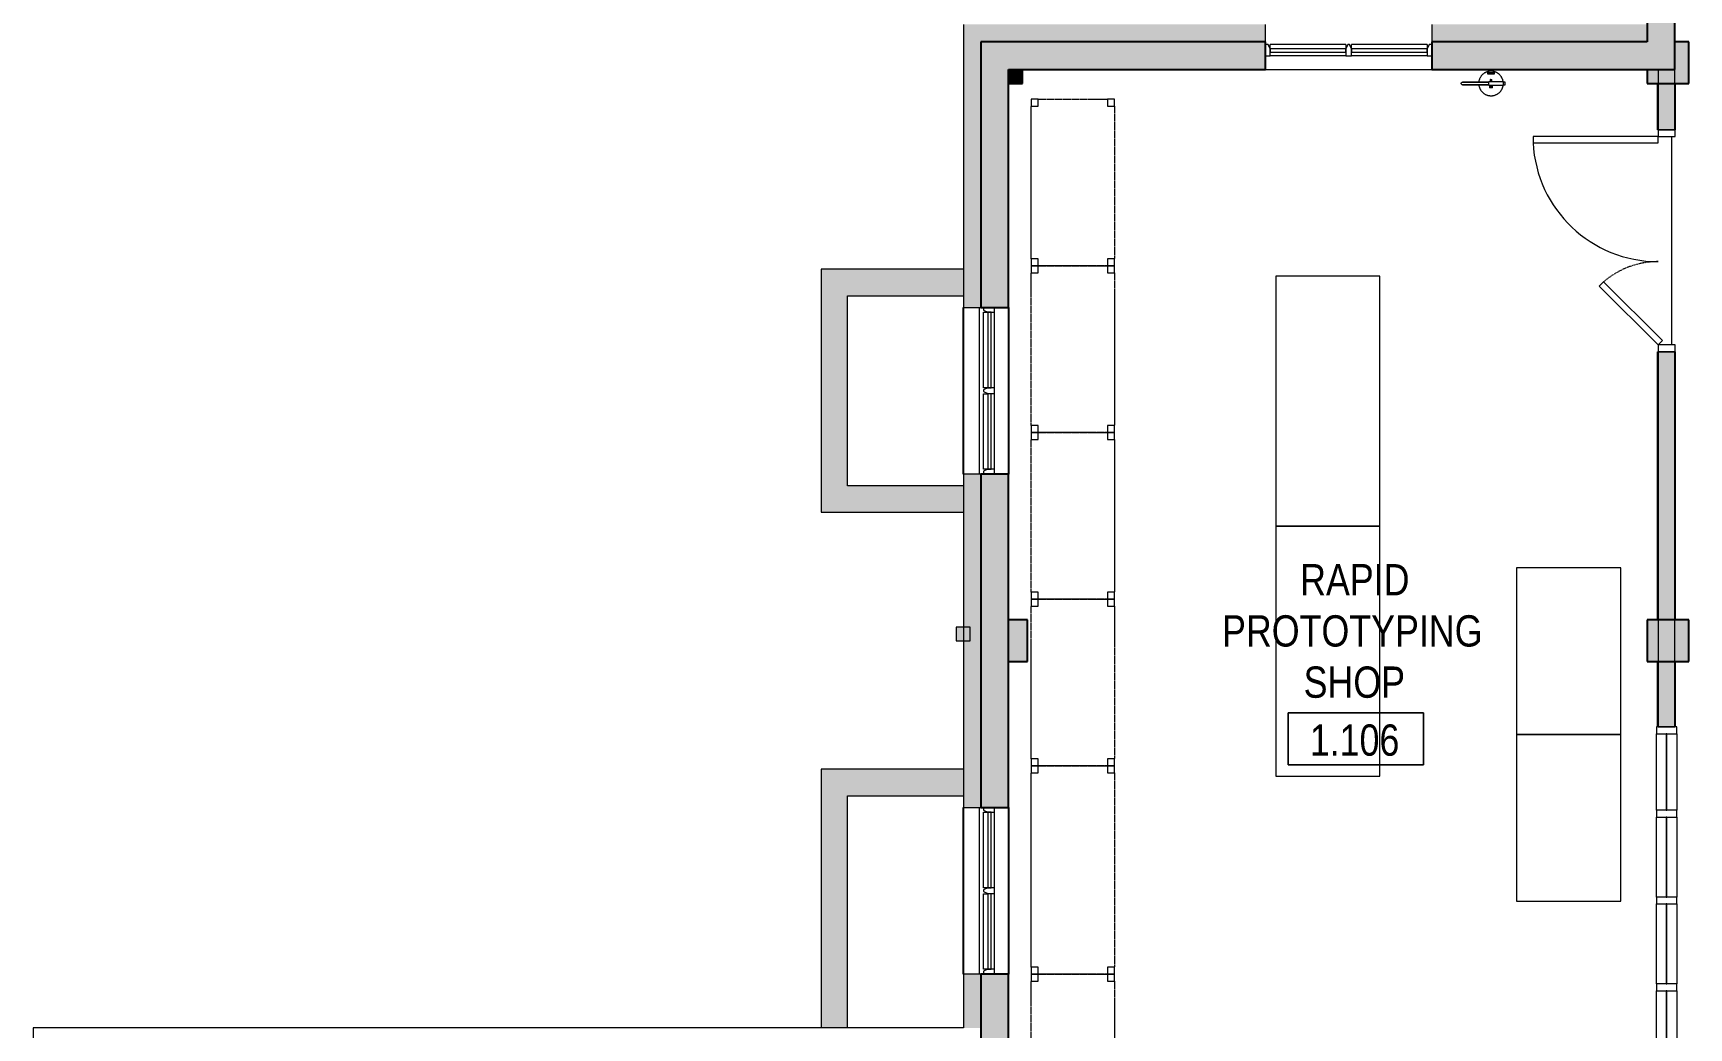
# Model space of a CAD drawing. Header units: inches. Extents: x -3640 to -1418, y -3630 to 137.
# Drawn here: x -3610.4 to -3133.4, y -1700.6 to -1414.1 of the extents above; entities that cross this region are included whole.
import ezdxf

# ---------------------------------------------------------------- set-up
doc = ezdxf.new("R2010")
doc.units = ezdxf.units.IN
doc.header["$MEASUREMENT"] = 0
doc.linetypes.add('Dash', pattern=[0.25, 0.125, -0.125])
doc.linetypes.add('Hidden Equipment- BSALS', pattern=[0.0625, 0.03125, -0.03125])
for name, color, linetype, lineweight in [('A-AREA-IDEN', 2, 'Continuous', 9), ('A-DETL-GENF-HDLN', 1, 'Dash', 9), ('A-DETL-MEDM', 33, 'Continuous', 20), ('A-DOOR', 31, 'Continuous', 13), ('A-DOOR-FRAM', 31, 'Continuous', 13), ('A-FLOR', 192, 'Continuous', 13), ('A-GENM', 13, 'Continuous', 9), ('A-GLAZ-CURT', 52, 'Continuous', 13), ('A-GLAZ-CWMG', 51, 'Continuous', 13), ('A-WALL', 113, 'Continuous', 13), ('A-WALL-PATT', 111, 'Continuous', 13), ('I-WALL', 2, 'Continuous', 13), ('L-SITE-WALL', 31, 'Continuous', 13), ('Q-SPCQ', 91, 'Continuous', 13), ('S-COLS', 52, 'Continuous', 13)]:
    doc.layers.add(name, color=color, linetype=linetype, lineweight=lineweight)
doc.styles.add('Arial Narrow', font='ARIALN.TTF', dxfattribs={"height": 9})

# ---------------------------------------------------------------- blocks, each defined once
blk = doc.blocks.new('15830016-STRUCT_MARTINEZ-MOORE_CENTRAL_v2018_rvt-1-DIMENSION PLAN - LEVEL 1 _567_ - 2__ - CAD')
at = {"layer": 'A-WALL-PATT', "lineweight": 20}
h = blk.add_hatch(color=10, dxfattribs=at)
h.paths.add_polyline_path([(-3145.4, -1416.64), (-3137.4, -1416.64), (-3137.4, -1372.64), (-3145.4, -1372.64)], flags=0)
h.paths.add_polyline_path([(-3137.4, -1324.64), (-3137.4, -1264.64), (-3145.4, -1264.64), (-3145.4, -1324.64), (-3140.26, -1324.64)], flags=0)
h.paths.add_polyline_path([(-3145.4, -1216.64), (-3137.4, -1216.64), (-3137.4, -1156.64), (-3145.4, -1156.64), (-3145.4, -1192.64)], flags=0)
h.paths.add_polyline_path([(-3137.4, -1108.64), (-3137.4, -948.64), (-3145.4, -948.64), (-3145.4, -1108.64), (-3140.26, -1108.64)], flags=0)
h = blk.add_hatch(color=10, dxfattribs=at)
h.paths.add_polyline_path([(-3329.4, -2358.64), (-3329.4, -2290.14), (-3337.4, -2290.14), (-3337.4, -2358.64)], flags=0)
h.paths.add_polyline_path([(-3337.4, -2242.14), (-3329.4, -2242.14), (-3329.4, -2146.14), (-3337.4, -2146.14)], flags=0)
h.paths.add_polyline_path([(-3337.4, -2098.14), (-3329.4, -2098.14), (-3329.4, -1923.64), (-3337.4, -1923.64), (-3337.4, -2069.97)], flags=0)
h.paths.add_polyline_path([(-3337.4, -1859.64), (-3329.4, -1859.64), (-3329.4, -1685.14), (-3337.4, -1685.14), (-3337.4, -1746.26)], flags=0)
h.paths.add_polyline_path([(-3337.4, -1637.14), (-3329.4, -1637.14), (-3329.4, -1541.14), (-3337.4, -1541.14), (-3337.4, -1616.78)], flags=0)
h.paths.add_polyline_path([(-3337.4, -1493.14), (-3329.4, -1493.14), (-3329.4, -1416.64), (-3337.4, -1416.64), (-3337.4, -1487.29)], flags=0)
h = blk.add_hatch(color=10, dxfattribs=at)
h.paths.add_polyline_path([(-3255.4, -1424.64), (-3255.4, -1416.64), (-3329.4, -1416.64), (-3329.4, -1424.64), (-3293.03, -1424.64)], flags=0)
h.paths.add_polyline_path([(-3140.26, -1424.64), (-3137.4, -1424.64), (-3137.4, -1416.64), (-3207.4, -1416.64), (-3207.4, -1424.64), (-3145.4, -1424.64)], flags=0)
at = {"layer": 'S-COLS', "lineweight": 5}
for points in [[(-3145.4, -1428.64), (-3133.4, -1428.64), (-3133.4, -1416.64), (-3137.4, -1416.64), (-3137.4, -1424.64), (-3145.4, -1424.64)], [(-3329.4, -1428.64), (-3325.4, -1428.64), (-3325.4, -1424.64), (-3329.4, -1424.64)], [(-3329.4, -1595.14), (-3323.9, -1595.14), (-3323.9, -1583.14), (-3329.4, -1583.14)], [(-3133.4, -1595.14), (-3133.4, -1583.14), (-3145.4, -1583.14), (-3145.4, -1595.14), (-3140.26, -1595.14)]]:
    blk.add_hatch(color=50, dxfattribs=at).paths.add_polyline_path(points, flags=0)
at = {"layer": 'A-WALL', "color": 253, "lineweight": 25}
for p, q in [((-3342.4, -1541.14), (-3342.4, -1493.14)), ((-3329.4, -1493.14), (-3329.4, -1541.14)), ((-3342.4, -1685.14), (-3342.4, -1637.14)), ((-3329.4, -1637.14), (-3329.4, -1685.14))]:
    blk.add_line(p, q, dxfattribs=at)
at = {"layer": 'L-SITE-WALL', "color": 253, "lineweight": 25}
for p, q in [((-3145.4, -1372.64), (-3145.4, -1416.64)), ((-3137.4, -1416.64), (-3137.4, -1372.64)), ((-3329.4, -1416.64), (-3337.4, -1416.64)), ((-3337.4, -1416.64), (-3337.4, -1493.14)), ((-3255.4, -1416.64), (-3329.4, -1416.64)), ((-3255.4, -1424.64), (-3255.4, -1416.64)), ((-3145.4, -1416.64), (-3207.4, -1416.64)), ((-3207.4, -1416.64), (-3207.4, -1424.64)), ((-3137.4, -1424.64), (-3137.4, -1416.64)), ((-3329.4, -1428.64), (-3329.4, -1424.64)), ((-3329.4, -1424.64), (-3325.4, -1424.64)), ((-3325.4, -1424.64), (-3255.4, -1424.64)), ((-3207.4, -1424.64), (-3145.4, -1424.64)), ((-3145.4, -1424.64), (-3137.4, -1424.64)), ((-3329.4, -1493.14), (-3329.4, -1428.64)), ((-3337.4, -1493.14), (-3329.4, -1493.14)), ((-3329.4, -1541.14), (-3337.4, -1541.14)), ((-3337.4, -1541.14), (-3337.4, -1637.14)), ((-3329.4, -1583.14), (-3329.4, -1541.14)), ((-3329.4, -1595.14), (-3329.4, -1583.14)), ((-3329.4, -1637.14), (-3329.4, -1595.14)), ((-3337.4, -1637.14), (-3329.4, -1637.14)), ((-3329.4, -1685.14), (-3337.4, -1685.14)), ((-3337.4, -1685.14), (-3337.4, -1859.64)), ((-3329.4, -1749.64), (-3329.4, -1685.14))]:
    blk.add_line(p, q, dxfattribs=at)
at = {"layer": 'S-COLS', "color": 253, "lineweight": 25}
for p, q in [((-3133.4, -1416.64), (-3137.4, -1416.64)), ((-3133.4, -1428.64), (-3133.4, -1416.64)), ((-3325.4, -1428.64), (-3325.4, -1424.64)), ((-3145.4, -1424.64), (-3145.4, -1428.64)), ((-3329.4, -1428.64), (-3325.4, -1428.64)), ((-3145.4, -1428.64), (-3133.4, -1428.64)), ((-3323.9, -1583.14), (-3329.4, -1583.14)), ((-3323.9, -1595.14), (-3323.9, -1583.14)), ((-3133.4, -1583.14), (-3145.4, -1583.14)), ((-3145.4, -1583.14), (-3145.4, -1595.14)), ((-3133.4, -1595.14), (-3133.4, -1583.14)), ((-3329.4, -1595.14), (-3323.9, -1595.14)), ((-3145.4, -1595.14), (-3133.4, -1595.14))]:
    blk.add_line(p, q, dxfattribs=at)
at = {"layer": 'S-COLS', "color": 9}
for p, q in [((-3137.4, -1416.64), (-3137.4, -1424.64)), ((-3329.4, -1424.64), (-3329.4, -1428.64)), ((-3325.4, -1424.64), (-3329.4, -1424.64)), ((-3137.4, -1424.64), (-3145.4, -1424.64)), ((-3329.4, -1583.14), (-3329.4, -1595.14))]:
    blk.add_line(p, q, dxfattribs=at)
blk = doc.blocks.new('Basic Wall _ B3-4 7_8_-BSALS - ___-3567729-DIMENSION PLAN - LEVEL 1 _567_ - 2__ - CAD')
at = {"layer": 'I-WALL', "lineweight": 20}
for p, q in [((-3142.4, -1441.95), (-3142.4, -1428.64)), ((-3142.27, -1441.95), (-3142.4, -1441.95)), ((-3142.4, -1505.95), (-3142.27, -1505.95)), ((-3142.4, -1583.14), (-3142.4, -1505.95)), ((-3142.4, -1613.95), (-3142.4, -1595.14)), ((-3142.4, -1752.64), (-3142.4, -1713.95)), ((-3142.27, -1752.52), (-3142.4, -1752.64))]:
    blk.add_line(p, q, dxfattribs=at)
blk = doc.blocks.new('Basic Wall _ B3-4 7_8_-BSALS - ___-3567728-DIMENSION PLAN - LEVEL 1 _567_ - 2__ - CAD')
at = {"layer": 'I-WALL', "lineweight": 20}
for p, q in [((-3137.27, -1441.95), (-3137.27, -1428.64)), ((-3137.27, -1441.95), (-3137.4, -1441.95)), ((-3137.4, -1505.95), (-3137.27, -1505.95)), ((-3137.27, -1583.14), (-3137.27, -1505.95)), ((-3137.27, -1613.95), (-3137.27, -1595.14)), ((-3137.27, -1747.52), (-3137.27, -1713.95)), ((-3137.27, -1747.52), (-3137.4, -1747.64))]:
    blk.add_line(p, q, dxfattribs=at)
blk = doc.blocks.new('Equip- Lab- Mobile Table - 48MT-1921261-DIMENSION PLAN - LEVEL 1 _567_ - 2__ - CAD')
at = {"layer": 'Q-SPCQ', "lineweight": 20}
for p, q in [((24, 30), (-24, 30)), ((-24, 30), (-24, 0)), ((24, 0), (24, 30)), ((-24, 0), (24, 0))]:
    blk.add_line(p, q, dxfattribs=at)
blk = doc.blocks.new('Equip- Lab- Mobile Table - 72MB MT-1915885-DIMENSION PLAN - LEVEL 1 _567_ - 2__ - CAD')
at = {"layer": 'Q-SPCQ', "lineweight": 20}
for p, q in [((36, 30), (-36, 30)), ((-36, 30), (-36, 0)), ((36, 0), (36, 30)), ((-36, 0), (36, 0))]:
    blk.add_line(p, q, dxfattribs=at)
blk = doc.blocks.new('Equip- Lab- Wire Shelving 3618- BSALS - INDUSTRIAL SHELVING 24X60X84H-2208085-DIMENSION PLAN - LEVEL 1 _567_ - 2__ - CAD')
at = {"layer": 'Q-SPCQ', "lineweight": 20}
for p, q in [((-4, 0), (-6, 0)), ((-6, 0), (-6, -2)), ((-4, -2), (-4, 0)), ((-6, -2), (-4, -2)), ((54, 0), (52, 0)), ((52, 0), (52, -2)), ((52, -2), (54, -2)), ((54, -2), (54, 0)), ((-4, -22), (-6, -22)), ((-6, -22), (-6, -24)), ((-4, -24), (-4, -22)), ((54, -22), (52, -22)), ((52, -22), (52, -24)), ((54, -24), (54, -22)), ((-6, -24), (-4, -24)), ((52, -24), (54, -24))]:
    blk.add_line(p, q, dxfattribs=at)
at = {"layer": 'Q-SPCQ', "linetype": 'Hidden Equipment- BSALS', "lineweight": 20}
for p, q in [((-4, 0), (52, 0)), ((-6, -22), (-6, -2)), ((54, -2), (54, -22)), ((52, -24), (-4, -24))]:
    blk.add_line(p, q, dxfattribs=at)
blk = doc.blocks.new('Equip- Lab- Wire Shelving 3618- BSALS - INDUSTRIAL SHELVING 24X48X84H-2208083-DIMENSION PLAN - LEVEL 1 _567_ - 2__ - CAD')
at = {"layer": 'Q-SPCQ', "lineweight": 20}
for p, q in [((-4, 0), (-6, 0)), ((-6, 0), (-6, -2)), ((-4, -2), (-4, 0)), ((-6, -2), (-4, -2)), ((42, 0), (40, 0)), ((40, 0), (40, -2)), ((40, -2), (42, -2)), ((42, -2), (42, 0)), ((-4, -22), (-6, -22)), ((-6, -22), (-6, -24)), ((-4, -24), (-4, -22)), ((42, -22), (40, -22)), ((40, -22), (40, -24)), ((42, -24), (42, -22)), ((-6, -24), (-4, -24)), ((40, -24), (42, -24))]:
    blk.add_line(p, q, dxfattribs=at)
at = {"layer": 'Q-SPCQ', "linetype": 'Hidden Equipment- BSALS', "lineweight": 20}
for p, q in [((-4, 0), (40, 0)), ((-6, -22), (-6, -2)), ((42, -2), (42, -22)), ((40, -24), (-4, -24))]:
    blk.add_line(p, q, dxfattribs=at)
blk = doc.blocks.new('Equip- Lab- Wire Shelving 3618 _double_- BSALS - INDUSTRIAL SHELVING 24X48X84H-2209011-DIMENSION PLAN - LEVEL 1 _567_ - 2__ - CAD')
at = {"layer": 'Q-SPCQ', "lineweight": 20}
for p, q in [((-4, 0), (-6, 0)), ((-6, 0), (-6, -2)), ((-4, -2), (-4, 0)), ((-6, -2), (-4, -2)), ((42, 0), (40, 0)), ((40, 0), (40, -2)), ((40, -2), (42, -2)), ((42, -2), (42, 0)), ((-4, -22), (-6, -22)), ((-6, -22), (-6, -24)), ((-4, -24), (-4, -22)), ((42, -22), (40, -22)), ((40, -22), (40, -24)), ((42, -24), (42, -22)), ((-6, -24), (-4, -24)), ((40, -24), (42, -24))]:
    blk.add_line(p, q, dxfattribs=at)
at = {"layer": 'Q-SPCQ', "linetype": 'Hidden Equipment- BSALS', "lineweight": 20}
for p, q in [((-4, 0), (40, 0)), ((-6, -22), (-6, -2)), ((42, -2), (42, -22)), ((40, -24), (-4, -24))]:
    blk.add_line(p, q, dxfattribs=at)
blk = doc.blocks.new('System Panel - interior glazed panels-1679053-DIMENSION PLAN - LEVEL 1 _567_ - 2__ - CAD')
at = {"layer": 'A-GLAZ-CURT', "lineweight": 20}
for p, q in [((11, 0.125), (-11, 0.125)), ((-11, 0.125), (-11, -0.125)), ((11, -0.125), (11, 0.125)), ((-11, -0.125), (11, -0.125))]:
    blk.add_line(p, q, dxfattribs=at)
blk = doc.blocks.new('Rectangular Mullion - 6 x 6 interior mullion-2744010-DIMENSION PLAN - LEVEL 1 _567_ - 2__ - CAD')
at = {"layer": 'A-GLAZ-CWMG', "lineweight": 9}
for p, q in [((-3142.77, -1711.95), (-3142.77, -1689.95)), ((-3136.9, -1689.95), (-3136.9, -1711.95))]:
    blk.add_line(p, q, dxfattribs=at)
blk = doc.blocks.new('System Panel - Winco Glass-2209545-DIMENSION PLAN - LEVEL 1 _567_ - 2__ - CAD')
at = {"layer": 'A-GLAZ-CURT', "lineweight": 20}
for p, q in [((10.890625, 1), (-10.890625, 1)), ((-10.890625, 1), (-10.890625, 0)), ((-10.890625, 0), (10.890625, 0)), ((10.890625, 0), (10.890625, 1))]:
    blk.add_line(p, q, dxfattribs=at)
blk = doc.blocks.new('Rectangular Mullion - Winco Accent Full_Left-2209547-DIMENSION PLAN - LEVEL 1 _567_ - 2__ - CAD')
at = {"layer": 'A-GLAZ-CWMG', "lineweight": 20}
for p, q in [((-1.38, 0), (-0.79, 1.25)), ((-1.38, -2), (-1.38, 0)), ((-0.79, 1.25), (0, 1.25)), ((0, 1.25), (0, -2)), ((0, -2), (-1.38, -2))]:
    blk.add_line(p, q, dxfattribs=at)
blk = doc.blocks.new('Rectangular Mullion - Winco Accent Full_Right-1907975-DIMENSION PLAN - LEVEL 1 _567_ - 2__ - CAD')
at = {"layer": 'A-GLAZ-CWMG', "lineweight": 9}
for p, q in [((-3336.65, -1638.52), (-3335.4, -1638.52)), ((-3336.65, -1660.3), (-3336.65, -1638.52)), ((-3333.4, -1660.3), (-3333.4, -1638.52)), ((-3335.4, -1660.3), (-3336.65, -1660.3))]:
    blk.add_line(p, q, dxfattribs=at)
blk = doc.blocks.new('Rectangular Mullion - Winco Accent Full-2209543-DIMENSION PLAN - LEVEL 1 _567_ - 2__ - CAD')
at = {"layer": 'A-GLAZ-CWMG', "lineweight": 20}
for p, q in [((-0.84, 0), (-0.26, 1.25)), ((-0.84, -2), (-0.84, 0)), ((-0.26, 1.25), (0.26, 1.25)), ((0.26, 1.25), (0.84, 0)), ((0.84, 0), (0.84, -2)), ((0.84, -2), (-0.84, -2))]:
    blk.add_line(p, q, dxfattribs=at)
blk = doc.blocks.new('Rectangular Mullion - Winco Accent Full_Right-2209549-DIMENSION PLAN - LEVEL 1 _567_ - 2__ - CAD')
at = {"layer": 'A-GLAZ-CWMG', "lineweight": 20}
for p, q in [((-0.79, 1.25), (-1.38, 0)), ((-1.38, 0), (-1.38, -2)), ((0, 1.25), (-0.79, 1.25)), ((0, -2), (0, 1.25)), ((-1.38, -2), (0, -2))]:
    blk.add_line(p, q, dxfattribs=at)
blk = doc.blocks.new('Door-D2_8-Unequal_Pair-BSALS - D2_8-60X84-BSALS-3462280-DIMENSION PLAN - LEVEL 1 _567_ - 2__ - CAD')
at = {"layer": 'A-DETL-GENF-HDLN'}
blk.add_arc((-24, 2.44), 24, 0, 40.8185, dxfattribs=at)
at = {"layer": 'A-DETL-MEDM'}
for p, q in [((-24, 2.44), (-7.03, 19.41)), ((-7.03, 19.41), (-5.79, 18.17)), ((-5.79, 18.17), (-22.76, 1.2)), ((-22.76, 1.2), (-24, 2.44))]:
    blk.add_line(p, q, dxfattribs=at)
at = {"layer": 'A-DOOR', "lineweight": 20}
for p, q in [((34.25, 38.44), (34.25, 2.44)), ((36, 38.44), (34.25, 38.44)), ((36, 2.44), (36, 38.44)), ((34.25, 2.44), (36, 2.44))]:
    blk.add_line(p, q, dxfattribs=at)
at = {"layer": 'A-DOOR', "lineweight": 9}
blk.add_arc((36, 2.48), 36, 92.7863, 180.0677, dxfattribs=at)
at = {"layer": 'A-DOOR-FRAM', "lineweight": 20}
for p, q in [((-24, 2.44), (-26, 2.44)), ((-26, 2.44), (-26, -2.44)), ((-24, -2.44), (-24, 2.44)), ((38, 2.44), (36, 2.44)), ((36, 2.44), (36, -2.44)), ((38, -2.44), (38, 2.44)), ((-26, -2.44), (-24, -2.44)), ((36, -2.44), (38, -2.44))]:
    blk.add_line(p, q, dxfattribs=at)
blk = doc.blocks.new('System Panel - interior glazed panels-2744017-DIMENSION PLAN - LEVEL 1 _567_ - 2__ - CAD')
at = {"layer": 'A-GLAZ-CURT', "lineweight": 20}
for p, q in [((11.5, 0.125), (-11.5, 0.125)), ((-11.5, 0.125), (-11.5, -0.125)), ((11.5, -0.125), (11.5, 0.125)), ((-11.5, -0.125), (11.5, -0.125))]:
    blk.add_line(p, q, dxfattribs=at)
blk = doc.blocks.new('Rectangular Mullion - 6 x 6 interior mullion-2744012-DIMENSION PLAN - LEVEL 1 _567_ - 2__ - CAD')
at = {"layer": 'A-GLAZ-CWMG', "lineweight": 9}
for p, q in [((-3142.77, -1687.95), (-3142.77, -1664.95)), ((-3136.9, -1664.95), (-3136.9, -1687.95))]:
    blk.add_line(p, q, dxfattribs=at)
blk = doc.blocks.new('Rectangular Mullion - 6 x 6 interior mullion-1679050-DIMENSION PLAN - LEVEL 1 _567_ - 2__ - CAD')
at = {"layer": 'A-GLAZ-CWMG', "lineweight": 9}
for p, q in [((-3142.77, -1637.95), (-3142.77, -1615.95)), ((-3136.9, -1615.95), (-3136.9, -1637.95))]:
    blk.add_line(p, q, dxfattribs=at)
blk = doc.blocks.new('Rectangular Mullion - 2 x 6 interior mullion-2743949-DIMENSION PLAN - LEVEL 1 _567_ - 2__ - CAD')
at = {"layer": 'A-GLAZ-CWMG', "lineweight": 20}
for p, q in [((-2, 2.9375), (0, 2.9375)), ((-2, -2.9375), (-2, 2.9375)), ((0, 2.9375), (0, -2.9375)), ((0, -2.9375), (-2, -2.9375))]:
    blk.add_line(p, q, dxfattribs=at)
blk = doc.blocks.new('Rectangular Mullion - 2 x 6 interior mullion-2743973-DIMENSION PLAN - LEVEL 1 _567_ - 2__ - CAD')
at = {"layer": 'A-GLAZ-CWMG', "lineweight": 20}
for p, q in [((-1, 2.9375), (1, 2.9375)), ((-1, -2.9375), (-1, 2.9375)), ((1, 2.9375), (1, -2.9375)), ((1, -2.9375), (-1, -2.9375))]:
    blk.add_line(p, q, dxfattribs=at)
blk = doc.blocks.new('System Panel - Winco Glass-V39-DIMENSION PLAN - LEVEL 1 _567_ - 2__ - CAD')
at = {"layer": 'A-GLAZ-CURT', "lineweight": 20}
for p, q in [((10.890625, 0), (-10.890625, 0)), ((-10.890625, 0), (-10.890625, -1)), ((-10.890625, -1), (10.890625, -1)), ((10.890625, -1), (10.890625, 0))]:
    blk.add_line(p, q, dxfattribs=at)
blk = doc.blocks.new('Rectangular Mullion - Winco Accent Full_Left-V40-DIMENSION PLAN - LEVEL 1 _567_ - 2__ - CAD')
at = {"layer": 'A-GLAZ-CWMG', "lineweight": 20}
for p, q in [((-1.38, 0), (-1.38, 2)), ((-1.38, 2), (0, 2)), ((-0.79, -1.25), (-1.38, 0)), ((0, 2), (0, -1.25)), ((0, -1.25), (-0.79, -1.25))]:
    blk.add_line(p, q, dxfattribs=at)
blk = doc.blocks.new('Rectangular Mullion - Winco Accent Full_Right-V41-DIMENSION PLAN - LEVEL 1 _567_ - 2__ - CAD')
at = {"layer": 'A-GLAZ-CWMG', "lineweight": 9}
for p, q in [((-3336.65, -2122.98), (-3335.4, -2122.98)), ((-3336.65, -2122.98), (-3336.65, -2144.77)), ((-3333.4, -2122.98), (-3333.4, -2144.77)), ((-3335.4, -2144.77), (-3336.65, -2144.77))]:
    blk.add_line(p, q, dxfattribs=at)
blk = doc.blocks.new('Rectangular Mullion - Winco Accent Full-V42-DIMENSION PLAN - LEVEL 1 _567_ - 2__ - CAD')
at = {"layer": 'A-GLAZ-CWMG', "lineweight": 20}
for p, q in [((-0.84, 2), (0.84, 2)), ((-0.84, 0), (-0.84, 2)), ((-0.26, -1.25), (-0.84, 0)), ((0.84, 0), (0.26, -1.25)), ((0.84, 2), (0.84, 0)), ((0.26, -1.25), (-0.26, -1.25))]:
    blk.add_line(p, q, dxfattribs=at)
blk = doc.blocks.new('Rectangular Mullion - Winco Accent Full_Right-V43-DIMENSION PLAN - LEVEL 1 _567_ - 2__ - CAD')
at = {"layer": 'A-GLAZ-CWMG', "lineweight": 20}
for p, q in [((0, 2), (-1.38, 2)), ((-1.38, 2), (-1.38, 0)), ((-1.38, 0), (-0.79, -1.25)), ((0, -1.25), (0, 2)), ((-0.79, -1.25), (0, -1.25))]:
    blk.add_line(p, q, dxfattribs=at)
blk = doc.blocks.new('Equip-Fire_Extinguisher-Bracket-Mnt-BSALS - FEB-V91-DIMENSION PLAN - LEVEL 1 _567_ - 2__ - CAD')
at = {"layer": 'Q-SPCQ', "lineweight": 20}
for p, q in [((-0.89, 3.2), (0.89, 3.2)), ((-0.89, 2.81), (-0.89, 3.2)), ((-0.89, 2.71), (-0.89, 2.81)), ((-0.89, 2.81), (0.89, 2.81)), ((-0.81, 2.81), (-0.81, 2.71)), ((-0.59, -0.59), (-0.59, 0.59)), ((-0.2, 1.1), (-0.2, 0.59)), ((-0.2, 1.1), (0.2, 1.1)), ((-0.19, 1.1), (-0.2, 1.1)), ((0.2, 1.1), (0.19, 1.1)), ((0.2, 0.59), (0.2, 1.1)), ((0.81, 2.71), (0.81, 2.81)), ((0.89, 3.2), (0.89, 2.81)), ((0.89, 2.81), (0.89, 2.71)), ((3.54, 0.59), (3.54, -0.59)), ((3.94, 0.46), (3.94, 0.51)), ((3.94, 0.46), (3.94, -0.46)), ((-0.47, -0.8), (-0.47, -1.27)), ((-0.47, -0.8), (0.47, -0.8)), ((-0.45, -0.8), (-0.47, -0.8)), ((-0.47, -1.27), (-0.45, -1.27)), ((0.47, -1.27), (-0.47, -1.27)), ((-0.2, -0.59), (-0.2, -0.8)), ((0.2, -0.8), (0.2, -0.59)), ((0.47, -0.8), (0.45, -0.8)), ((0.45, -1.27), (0.47, -1.27)), ((0.47, -1.27), (0.47, -0.8)), ((3.94, -0.51), (3.94, -0.46))]:
    blk.add_line(p, q, dxfattribs=at)
at = {"layer": 'Q-SPCQ', "lineweight": 20, "flags": 128}
for points in [[(-8.22, -0.35), (-8.29, -0.35), (-8.36, -0.32), (-8.43, -0.28), (-8.48, -0.23), (-8.52, -0.17), (-8.55, -0.1), (-8.57, -0.03), (-8.57, 0.04), (-8.55, 0.12), (-8.52, 0.19), (-8.47, 0.25), (-8.42, 0.29), (-8.37, 0.32), (-8.29, 0.35), (-8.22, 0.35)], [(-0.59, 0.35), (-2.13, 0.35), (-3.61, 0.35), (-4.89, 0.35), (-5.96, 0.35), (-6.82, 0.35), (-7.47, 0.35), (-7.92, 0.35), (-8.17, 0.35), (-8.2, 0.35), (-8.03, 0.35)], [(-8.03, 0.35), (-8.2, 0.35), (-8.17, 0.35), (-7.92, 0.35), (-7.47, 0.35), (-6.82, 0.35), (-5.96, 0.35), (-4.89, 0.35), (-3.61, 0.35), (-2.13, 0.35), (-0.59, 0.35)], [(3.49, 0.59), (3.47, 0.7), (3.44, 0.84), (3.41, 0.98), (3.36, 1.11), (3.32, 1.25), (3.26, 1.38), (3.21, 1.51), (3.14, 1.64), (3.07, 1.76), (3, 1.88), (2.92, 2), (2.84, 2.12), (2.76, 2.23), (2.66, 2.34), (2.57, 2.44), (2.47, 2.54), (2.37, 2.64), (2.26, 2.73), (2.15, 2.82), (2.03, 2.9), (1.91, 2.98), (1.79, 3.06), (1.67, 3.13), (1.54, 3.19), (1.41, 3.25), (1.28, 3.3), (1.15, 3.35), (1.02, 3.39), (0.88, 3.43), (0.74, 3.46), (0.6, 3.49), (0.46, 3.51), (0.32, 3.53), (0.18, 3.54), (0.04, 3.54), (-0.1, 3.54), (-0.25, 3.53), (-0.39, 3.52), (-0.53, 3.5), (-0.67, 3.48), (-0.81, 3.45), (-0.94, 3.42), (-1.08, 3.38), (-1.21, 3.33), (-1.34, 3.28), (-1.47, 3.22), (-1.6, 3.16), (-1.73, 3.09), (-1.85, 3.02), (-1.97, 2.95), (-2.09, 2.86), (-2.2, 2.78), (-2.31, 2.69), (-2.41, 2.59), (-2.52, 2.5), (-2.61, 2.39), (-2.71, 2.29), (-2.8, 2.18), (-2.88, 2.06), (-2.96, 1.95), (-3.04, 1.83), (-3.11, 1.7), (-3.17, 1.58), (-3.23, 1.45), (-3.29, 1.32), (-3.34, 1.19), (-3.38, 1.05), (-3.42, 0.92), (-3.46, 0.78), (-3.49, 0.64), (-3.51, 0.5), (-3.53, 0.36)], [(-8.03, -0.35), (-8.2, -0.35), (-8.17, -0.35), (-7.92, -0.35), (-7.47, -0.35), (-6.82, -0.35), (-5.96, -0.35), (-4.89, -0.35), (-3.61, -0.35), (-2.13, -0.35), (-0.59, -0.35)], [(-0.59, -0.35), (-2.13, -0.35), (-3.61, -0.35), (-4.89, -0.35), (-5.96, -0.35), (-6.82, -0.35), (-7.47, -0.35), (-7.92, -0.35), (-8.17, -0.35), (-8.2, -0.35), (-8.03, -0.35)], [(-3.53, -0.35), (-3.52, -0.42), (-3.5, -0.56), (-3.47, -0.7), (-3.44, -0.84), (-3.41, -0.98), (-3.36, -1.11), (-3.32, -1.25), (-3.26, -1.38), (-3.21, -1.51), (-3.14, -1.64), (-3.07, -1.76), (-3, -1.88), (-2.92, -2), (-2.84, -2.12), (-2.76, -2.23), (-2.66, -2.34), (-2.57, -2.44), (-2.47, -2.54), (-2.37, -2.64), (-2.26, -2.73), (-2.15, -2.82), (-2.03, -2.9), (-1.91, -2.98), (-1.79, -3.06), (-1.67, -3.13), (-1.54, -3.19), (-1.41, -3.25), (-1.28, -3.3), (-1.15, -3.35), (-1.02, -3.39), (-0.88, -3.43), (-0.74, -3.46), (-0.6, -3.49), (-0.46, -3.51), (-0.32, -3.53), (-0.18, -3.54), (-0.04, -3.54), (0.1, -3.54), (0.25, -3.53), (0.39, -3.52), (0.53, -3.5), (0.67, -3.48), (0.81, -3.45), (0.94, -3.42), (1.08, -3.38), (1.21, -3.33), (1.34, -3.28), (1.47, -3.22), (1.6, -3.16), (1.73, -3.09), (1.85, -3.02), (1.97, -2.95), (2.09, -2.86), (2.2, -2.78), (2.31, -2.69), (2.41, -2.59), (2.52, -2.5), (2.61, -2.39), (2.71, -2.29), (2.8, -2.18), (2.88, -2.06), (2.96, -1.95), (3.04, -1.83), (3.11, -1.7), (3.17, -1.58), (3.23, -1.45), (3.29, -1.32), (3.34, -1.19), (3.38, -1.05), (3.42, -0.92), (3.46, -0.78), (3.49, -0.64), (3.49, -0.59)]]:
    blk.add_lwpolyline(points, dxfattribs=at)
at = {"layer": 'Q-SPCQ', "lineweight": 20}
for start, end in [(118.4338, 121.2684), (58.8541, 61.3152), (238.8541, 241.3152), (298.4338, 301.2684)]:
    blk.add_arc((0, 0), 3.54, start, end, dxfattribs=at)
for centre, start_param, end_param in [((-0.01, 1.79), 1.719907, 1.734919), ((0.01, 1.79), 1.406674, 1.421685)]:
    blk.add_ellipse(centre, major_axis=(5.38, 0), ratio=0.173648, start_param=start_param, end_param=end_param, dxfattribs=at)
for points in [[(-0.89, 2.71), (-0.89, 2.74), (-0.89, 2.78), (-0.89, 2.81)], [(-0.59, 0.59), (-0.12, 0.59), (1.26, 0.59), (3.54, 0.59)], [(0.89, 2.81), (0.89, 2.78), (0.89, 2.74), (0.89, 2.71)], [(3.54, 0.51), (3.68, 0.51), (3.81, 0.51), (3.94, 0.51)], [(3.54, 0.46), (3.68, 0.46), (3.81, 0.46), (3.94, 0.46)], [(3.54, -0.59), (1.26, -0.59), (-0.12, -0.59), (-0.59, -0.59)], [(3.94, -0.46), (3.81, -0.46), (3.68, -0.46), (3.54, -0.46)], [(3.94, -0.51), (3.81, -0.51), (3.68, -0.51), (3.54, -0.51)]]:
    blk.add_open_spline(points, degree=3, dxfattribs=at)
blk = doc.blocks.new('Down Spouts3 - Down Spouts-4005655-DIMENSION PLAN - LEVEL 1 _567_ - 2__ - CAD')
at = {"layer": 'A-GENM'}
h = blk.add_hatch(color=90, dxfattribs=at)
h.paths.add_polyline_path([(-3340.45, -2194.21), (-3340.45, -2190.21), (-3344.45, -2190.21), (-3344.45, -2194.21)], flags=0)
h.paths.add_polyline_path([(-3344.45, -1589.21), (-3340.45, -1589.21), (-3340.45, -1585.21), (-3344.45, -1585.21)], flags=0)
for p, q in [((-3340.45, -1585.21), (-3344.45, -1585.21)), ((-3344.45, -1585.21), (-3344.45, -1589.21)), ((-3340.45, -1589.21), (-3340.45, -1585.21)), ((-3344.45, -1589.21), (-3340.45, -1589.21))]:
    blk.add_line(p, q, dxfattribs=at)
blk = doc.blocks.new('Room Tag- BSALS - Room Tag-28050-DIMENSION PLAN - LEVEL 1 _567_ - 2__ - CAD')
at = {"layer": 'A-AREA-IDEN'}
for p, q in [((-0.203125, -0.171875), (-0.203125, -0.015625)), ((-0.203125, -0.015625), (0.203125, -0.015625)), ((0.203125, -0.015625), (-0.203125, -0.015625)), ((-0.203125, -0.015625), (-0.203125, -0.171875)), ((0.203125, -0.015625), (0.203125, -0.171875)), ((0.203125, -0.171875), (0.203125, -0.015625)), ((0.203125, -0.171875), (-0.203125, -0.171875)), ((-0.203125, -0.171875), (0.203125, -0.171875))]:
    blk.add_line(p, q, dxfattribs=at)

msp = doc.modelspace()

# ---------------------------------------------------------------- linework, layer by layer
at = {"layer": 'A-WALL', "lineweight": 20}
msp.add_line((-3610.4, -1700.64), (-3610.4, -1828.64), dxfattribs=at)

# ---------------------------------------------------------------- block references
at = {"lineweight": 5}
msp.add_blockref('15830016-STRUCT_MARTINEZ-MOORE_CENTRAL_v2018_rvt-1-DIMENSION PLAN - LEVEL 1 _567_ - 2__ - CAD', (0, 0), dxfattribs=at)

# ---------------------------------------------------------------- next in the draw order: hatches: boundary and pattern name
at = {"layer": 'A-WALL-PATT', "lineweight": 20}
h = msp.add_hatch(color=10, dxfattribs=at)
h.paths.add_polyline_path([(-3329.4, -1700.64), (-3329.4, -1685.14), (-3342.4, -1685.14), (-3342.4, -1700.64)], flags=0)
h.paths.add_polyline_path([(-3329.4, -1637.14), (-3329.4, -1541.14), (-3342.4, -1541.14), (-3342.4, -1637.14)], flags=0)
h.paths.add_polyline_path([(-3329.4, -1493.14), (-3329.4, -1411.64), (-3342.4, -1411.64), (-3342.4, -1493.14)], flags=0)
h = msp.add_hatch(color=10, dxfattribs=at)
h.paths.add_polyline_path([(-3192.78, -1424.64), (-3137.4, -1424.64), (-3137.4, -1411.64), (-3207.4, -1411.64), (-3207.4, -1424.64), (-3197.55, -1424.64)], flags=0)
h.paths.add_polyline_path([(-3255.4, -1424.64), (-3255.4, -1411.64), (-3329.4, -1411.64), (-3329.4, -1424.64), (-3293.03, -1424.64)], flags=0)
at = {"layer": 'A-WALL-PATT', "lineweight": 5}
h = msp.add_hatch(color=50, dxfattribs=at)
h.paths.add_polyline_path([(-3140.26, -1747.64), (-3137.4, -1747.64), (-3137.4, -1713.95), (-3142.27, -1713.95), (-3142.27, -1747.64)], flags=0)
h.paths.add_polyline_path([(-3140.26, -1613.95), (-3137.4, -1613.95), (-3137.4, -1505.95), (-3142.27, -1505.95), (-3142.27, -1613.95)], flags=0)
h.paths.add_polyline_path([(-3142.27, -1441.95), (-3137.4, -1441.95), (-3137.4, -1424.64), (-3142.27, -1424.64)], flags=0)
at = {"layer": 'A-WALL-PATT', "lineweight": 20}
for points in [[(-3375.77, -1489.77), (-3342.4, -1489.77), (-3342.4, -1482.14), (-3383.4, -1482.14), (-3383.4, -1489.77)], [(-3375.77, -1552.14), (-3375.77, -1489.77), (-3383.4, -1489.77), (-3383.4, -1552.14)], [(-3342.4, -1552.14), (-3342.4, -1544.52), (-3375.77, -1544.52), (-3375.77, -1552.14), (-3369.41, -1552.14)], [(-3375.77, -1700.64), (-3375.77, -1626.14), (-3383.4, -1626.14), (-3383.4, -1700.64)], [(-3375.77, -1633.77), (-3342.4, -1633.77), (-3342.4, -1626.14), (-3375.77, -1626.14)]]:
    msp.add_hatch(color=10, dxfattribs=at).paths.add_polyline_path(points, flags=0)

# ---------------------------------------------------------------- next in the draw order: linework, layer by layer
at = {"layer": 'A-FLOR', "lineweight": 20}
msp.add_line((-3138.4, -1443.95), (-3138.4, -1503.95), dxfattribs=at)
at = {"layer": 'A-WALL', "lineweight": 20}
for p, q in [((-3137.4, -1424.64), (-3137.4, -1264.64)), ((-3342.4, -1411.64), (-3342.4, -1493.14)), ((-3255.4, -1424.64), (-3255.4, -1411.64)), ((-3207.4, -1411.64), (-3207.4, -1424.64)), ((-3329.4, -1493.14), (-3329.4, -1424.64)), ((-3329.4, -1424.64), (-3142.27, -1424.64)), ((-3342.4, -1482.14), (-3383.4, -1482.14)), ((-3383.4, -1482.14), (-3383.4, -1552.14)), ((-3375.77, -1489.77), (-3342.4, -1489.77)), ((-3375.77, -1544.52), (-3375.77, -1489.77)), ((-3342.4, -1493.14), (-3329.4, -1493.14)), ((-3342.4, -1544.52), (-3375.77, -1544.52)), ((-3329.4, -1541.14), (-3342.4, -1541.14)), ((-3342.4, -1541.14), (-3342.4, -1637.14)), ((-3329.4, -1637.14), (-3329.4, -1541.14)), ((-3383.4, -1552.14), (-3342.4, -1552.14)), ((-3342.4, -1626.14), (-3383.4, -1626.14)), ((-3383.4, -1626.14), (-3383.4, -1700.64)), ((-3375.77, -1633.77), (-3342.4, -1633.77)), ((-3375.77, -1700.64), (-3375.77, -1633.77)), ((-3342.4, -1637.14), (-3329.4, -1637.14)), ((-3329.4, -1685.14), (-3342.4, -1685.14)), ((-3342.4, -1685.14), (-3342.4, -1700.64)), ((-3329.4, -1712.64), (-3329.4, -1685.14)), ((-3342.4, -1700.64), (-3610.4, -1700.64))]:
    msp.add_line(p, q, dxfattribs=at)
at = {"layer": 'I-WALL', "lineweight": 20}
for p, q in [((-3142.27, -1424.64), (-3142.27, -1441.95)), ((-3137.4, -1441.95), (-3137.4, -1424.64)), ((-3142.27, -1441.95), (-3137.4, -1441.95)), ((-3337.71, -1541.14), (-3337.71, -1493.2)), ((-3337.71, -1493.2), (-3336.65, -1493.2)), ((-3142.27, -1505.95), (-3142.27, -1613.95)), ((-3137.4, -1505.95), (-3142.27, -1505.95)), ((-3137.4, -1613.95), (-3137.4, -1505.95)), ((-3142.27, -1613.95), (-3137.4, -1613.95)), ((-3337.71, -1685.14), (-3337.71, -1637.14))]:
    msp.add_line(p, q, dxfattribs=at)

# ---------------------------------------------------------------- next in the draw order: block references
at = {"layer": 'A-AREA-IDEN', "xscale": 95.99999999999994, "yscale": 95.99999999999994, "zscale": 95.99999999999994}
msp.add_blockref('Room Tag- BSALS - Room Tag-28050-DIMENSION PLAN - LEVEL 1 _567_ - 2__ - CAD', (-3229.38, -1608.39), dxfattribs=at)
at = {"layer": 'A-DOOR', "lineweight": 20, "rotation": 89.9999999999999}
msp.add_blockref('Door-D2_8-Unequal_Pair-BSALS - D2_8-60X84-BSALS-3462280-DIMENSION PLAN - LEVEL 1 _567_ - 2__ - CAD', (-3139.83, -1479.95), dxfattribs=at)
at = {"layer": 'A-GENM'}
msp.add_blockref('Down Spouts3 - Down Spouts-4005655-DIMENSION PLAN - LEVEL 1 _567_ - 2__ - CAD', (0, 0), dxfattribs=at)
at = {"layer": 'A-GLAZ-CURT', "lineweight": 9}
for p in [(-3243.13, -1418.64), (-3219.66, -1418.64)]:
    msp.add_blockref('System Panel - Winco Glass-V39-DIMENSION PLAN - LEVEL 1 _567_ - 2__ - CAD', p, dxfattribs=at)
for name, p, rotation in [('System Panel - Winco Glass-2209545-DIMENSION PLAN - LEVEL 1 _567_ - 2__ - CAD', (-3335.4, -1505.41), 270.0000000000007), ('System Panel - Winco Glass-2209545-DIMENSION PLAN - LEVEL 1 _567_ - 2__ - CAD', (-3335.4, -1528.88), 270.0000000000007), ('System Panel - interior glazed panels-1679053-DIMENSION PLAN - LEVEL 1 _567_ - 2__ - CAD', (-3139.83, -1626.95), 89.9999999999993), ('System Panel - Winco Glass-2209545-DIMENSION PLAN - LEVEL 1 _567_ - 2__ - CAD', (-3335.4, -1649.41), 270.0000000000007), ('System Panel - interior glazed panels-2744017-DIMENSION PLAN - LEVEL 1 _567_ - 2__ - CAD', (-3139.83, -1651.45), 89.9999999999993), ('System Panel - Winco Glass-2209545-DIMENSION PLAN - LEVEL 1 _567_ - 2__ - CAD', (-3335.4, -1672.88), 270.0000000000007), ('System Panel - interior glazed panels-2744017-DIMENSION PLAN - LEVEL 1 _567_ - 2__ - CAD', (-3139.83, -1676.45), 89.9999999999993), ('System Panel - interior glazed panels-1679053-DIMENSION PLAN - LEVEL 1 _567_ - 2__ - CAD', (-3139.83, -1700.95), 89.9999999999993)]:
    msp.add_blockref(name, p, dxfattribs=dict(at, rotation=rotation))
at = {"layer": 'A-GLAZ-CWMG', "lineweight": 9}
for name, p, rotation in [('Rectangular Mullion - Winco Accent Full_Right-V43-DIMENSION PLAN - LEVEL 1 _567_ - 2__ - CAD', (-3255.4, -1418.64), 180), ('Rectangular Mullion - Winco Accent Full_Right-V41-DIMENSION PLAN - LEVEL 1 _567_ - 2__ - CAD', (-1109.25, -4754.04), 270.0000000000603), ('Rectangular Mullion - Winco Accent Full_Right-V41-DIMENSION PLAN - LEVEL 1 _567_ - 2__ - CAD', (-1085.79, -4754.04), 270.0000000000603), ('Rectangular Mullion - Winco Accent Full_Right-2209549-DIMENSION PLAN - LEVEL 1 _567_ - 2__ - CAD', (-3335.4, -1493.14), 90.00000000000077), ('Rectangular Mullion - Winco Accent Full_Right-2209549-DIMENSION PLAN - LEVEL 1 _567_ - 2__ - CAD', (-3335.4, -1637.14), 90.00000000000077)]:
    msp.add_blockref(name, p, dxfattribs=dict(at, rotation=rotation))
at = {"layer": 'A-GLAZ-CWMG', "lineweight": 9, "extrusion": (0, 0, -1)}
for name, p, rotation in [('Rectangular Mullion - Winco Accent Full-V42-DIMENSION PLAN - LEVEL 1 _567_ - 2__ - CAD', (3231.4, -1418.64), 180), ('Rectangular Mullion - Winco Accent Full_Left-V40-DIMENSION PLAN - LEVEL 1 _567_ - 2__ - CAD', (3207.4, -1418.64), 180), ('Rectangular Mullion - Winco Accent Full-2209543-DIMENSION PLAN - LEVEL 1 _567_ - 2__ - CAD', (3335.4, -1517.14), 269.9999999999992), ('Rectangular Mullion - Winco Accent Full_Left-2209547-DIMENSION PLAN - LEVEL 1 _567_ - 2__ - CAD', (3335.4, -1541.14), 269.9999999999992), ('Rectangular Mullion - 2 x 6 interior mullion-2743949-DIMENSION PLAN - LEVEL 1 _567_ - 2__ - CAD', (3139.83, -1613.95), 90.00000000000072), ('Rectangular Mullion - 2 x 6 interior mullion-2743973-DIMENSION PLAN - LEVEL 1 _567_ - 2__ - CAD', (3139.83, -1638.95), 90.00000000000072), ('Rectangular Mullion - Winco Accent Full-2209543-DIMENSION PLAN - LEVEL 1 _567_ - 2__ - CAD', (3335.4, -1661.14), 269.9999999999992), ('Rectangular Mullion - 2 x 6 interior mullion-2743973-DIMENSION PLAN - LEVEL 1 _567_ - 2__ - CAD', (3139.83, -1663.95), 90.00000000000072), ('Rectangular Mullion - Winco Accent Full_Left-2209547-DIMENSION PLAN - LEVEL 1 _567_ - 2__ - CAD', (3335.4, -1685.14), 269.9999999999992), ('Rectangular Mullion - 2 x 6 interior mullion-2743973-DIMENSION PLAN - LEVEL 1 _567_ - 2__ - CAD', (3139.83, -1688.95), 90.00000000000072)]:
    msp.add_blockref(name, p, dxfattribs=dict(at, rotation=rotation))
at = {"layer": 'A-GLAZ-CWMG', "lineweight": 9}
for name, p in [('Rectangular Mullion - Winco Accent Full_Right-1907975-DIMENSION PLAN - LEVEL 1 _567_ - 2__ - CAD', (0, 144)), ('Rectangular Mullion - Winco Accent Full_Right-1907975-DIMENSION PLAN - LEVEL 1 _567_ - 2__ - CAD', (0, 120.53)), ('Rectangular Mullion - 6 x 6 interior mullion-1679050-DIMENSION PLAN - LEVEL 1 _567_ - 2__ - CAD', (0, 0)), ('Rectangular Mullion - Winco Accent Full_Right-1907975-DIMENSION PLAN - LEVEL 1 _567_ - 2__ - CAD', (0, 0)), ('Rectangular Mullion - 6 x 6 interior mullion-2744012-DIMENSION PLAN - LEVEL 1 _567_ - 2__ - CAD', (0, 25)), ('Rectangular Mullion - Winco Accent Full_Right-1907975-DIMENSION PLAN - LEVEL 1 _567_ - 2__ - CAD', (0, -23.47)), ('Rectangular Mullion - 6 x 6 interior mullion-2744012-DIMENSION PLAN - LEVEL 1 _567_ - 2__ - CAD', (0, 0)), ('Rectangular Mullion - 6 x 6 interior mullion-2744010-DIMENSION PLAN - LEVEL 1 _567_ - 2__ - CAD', (0, 0))]:
    msp.add_blockref(name, p, dxfattribs=at)
at = {"layer": 'I-WALL', "lineweight": 20}
for name in ['Basic Wall _ B3-4 7_8_-BSALS - ___-3567729-DIMENSION PLAN - LEVEL 1 _567_ - 2__ - CAD', 'Basic Wall _ B3-4 7_8_-BSALS - ___-3567728-DIMENSION PLAN - LEVEL 1 _567_ - 2__ - CAD']:
    msp.add_blockref(name, (0, 0), dxfattribs=at)
at = {"layer": 'Q-SPCQ', "linetype": 'Hidden Equipment- BSALS', "lineweight": 20}
msp.add_blockref('Equip-Fire_Extinguisher-Bracket-Mnt-BSALS - FEB-V91-DIMENSION PLAN - LEVEL 1 _567_ - 2__ - CAD', (-3190.4, -1428.64), dxfattribs=at)
for name, p, rotation in [('Equip- Lab- Wire Shelving 3618- BSALS - INDUSTRIAL SHELVING 24X48X84H-2208083-DIMENSION PLAN - LEVEL 1 _567_ - 2__ - CAD', (-3322.9, -1475.14), 89.99999999999982), ('Equip- Lab- Wire Shelving 3618 _double_- BSALS - INDUSTRIAL SHELVING 24X48X84H-2209011-DIMENSION PLAN - LEVEL 1 _567_ - 2__ - CAD', (-3322.9, -1523.14), 89.99999999999982), ('Equip- Lab- Mobile Table - 72MB MT-1915885-DIMENSION PLAN - LEVEL 1 _567_ - 2__ - CAD', (-3252.4, -1520.14), 269.9999999999982), ('Equip- Lab- Wire Shelving 3618 _double_- BSALS - INDUSTRIAL SHELVING 24X48X84H-2209011-DIMENSION PLAN - LEVEL 1 _567_ - 2__ - CAD', (-3322.9, -1571.14), 89.99999999999982), ('Equip- Lab- Mobile Table - 72MB MT-1915885-DIMENSION PLAN - LEVEL 1 _567_ - 2__ - CAD', (-3252.4, -1592.14), 269.9999999999982), ('Equip- Lab- Mobile Table - 48MT-1921261-DIMENSION PLAN - LEVEL 1 _567_ - 2__ - CAD', (-3183.01, -1592.14), 269.9999999999982), ('Equip- Lab- Wire Shelving 3618- BSALS - INDUSTRIAL SHELVING 24X48X84H-2208083-DIMENSION PLAN - LEVEL 1 _567_ - 2__ - CAD', (-3322.9, -1619.14), 89.99999999999982), ('Equip- Lab- Mobile Table - 48MT-1921261-DIMENSION PLAN - LEVEL 1 _567_ - 2__ - CAD', (-3183.01, -1640.14), 269.9999999999982), ('Equip- Lab- Wire Shelving 3618- BSALS - INDUSTRIAL SHELVING 24X60X84H-2208085-DIMENSION PLAN - LEVEL 1 _567_ - 2__ - CAD', (-3322.9, -1679.14), 89.99999999999982), ('Equip- Lab- Wire Shelving 3618- BSALS - INDUSTRIAL SHELVING 24X60X84H-2208085-DIMENSION PLAN - LEVEL 1 _567_ - 2__ - CAD', (-3322.9, -1739.14), 89.99999999999982)]:
    msp.add_blockref(name, p, dxfattribs=dict(at, rotation=rotation))

# ---------------------------------------------------------------- next in the draw order: texts
at = {"layer": 'A-AREA-IDEN', "char_height": 9, "attachment_point": 1, "style": 'Arial Narrow'}
for s, insert, width in [('RAPID', (-3245.38, -1567.06), 38.784), ('PROTOTYPING', (-3267.88, -1581.81), 93.021), ('SHOP', (-3244.38, -1596.56), 36.057), ('1.106', (-3242.6, -1613.25), 31.512)]:
    msp.add_mtext(s, dxfattribs=dict(at, insert=insert, width=width))

doc.saveas('drawing.dxf')
